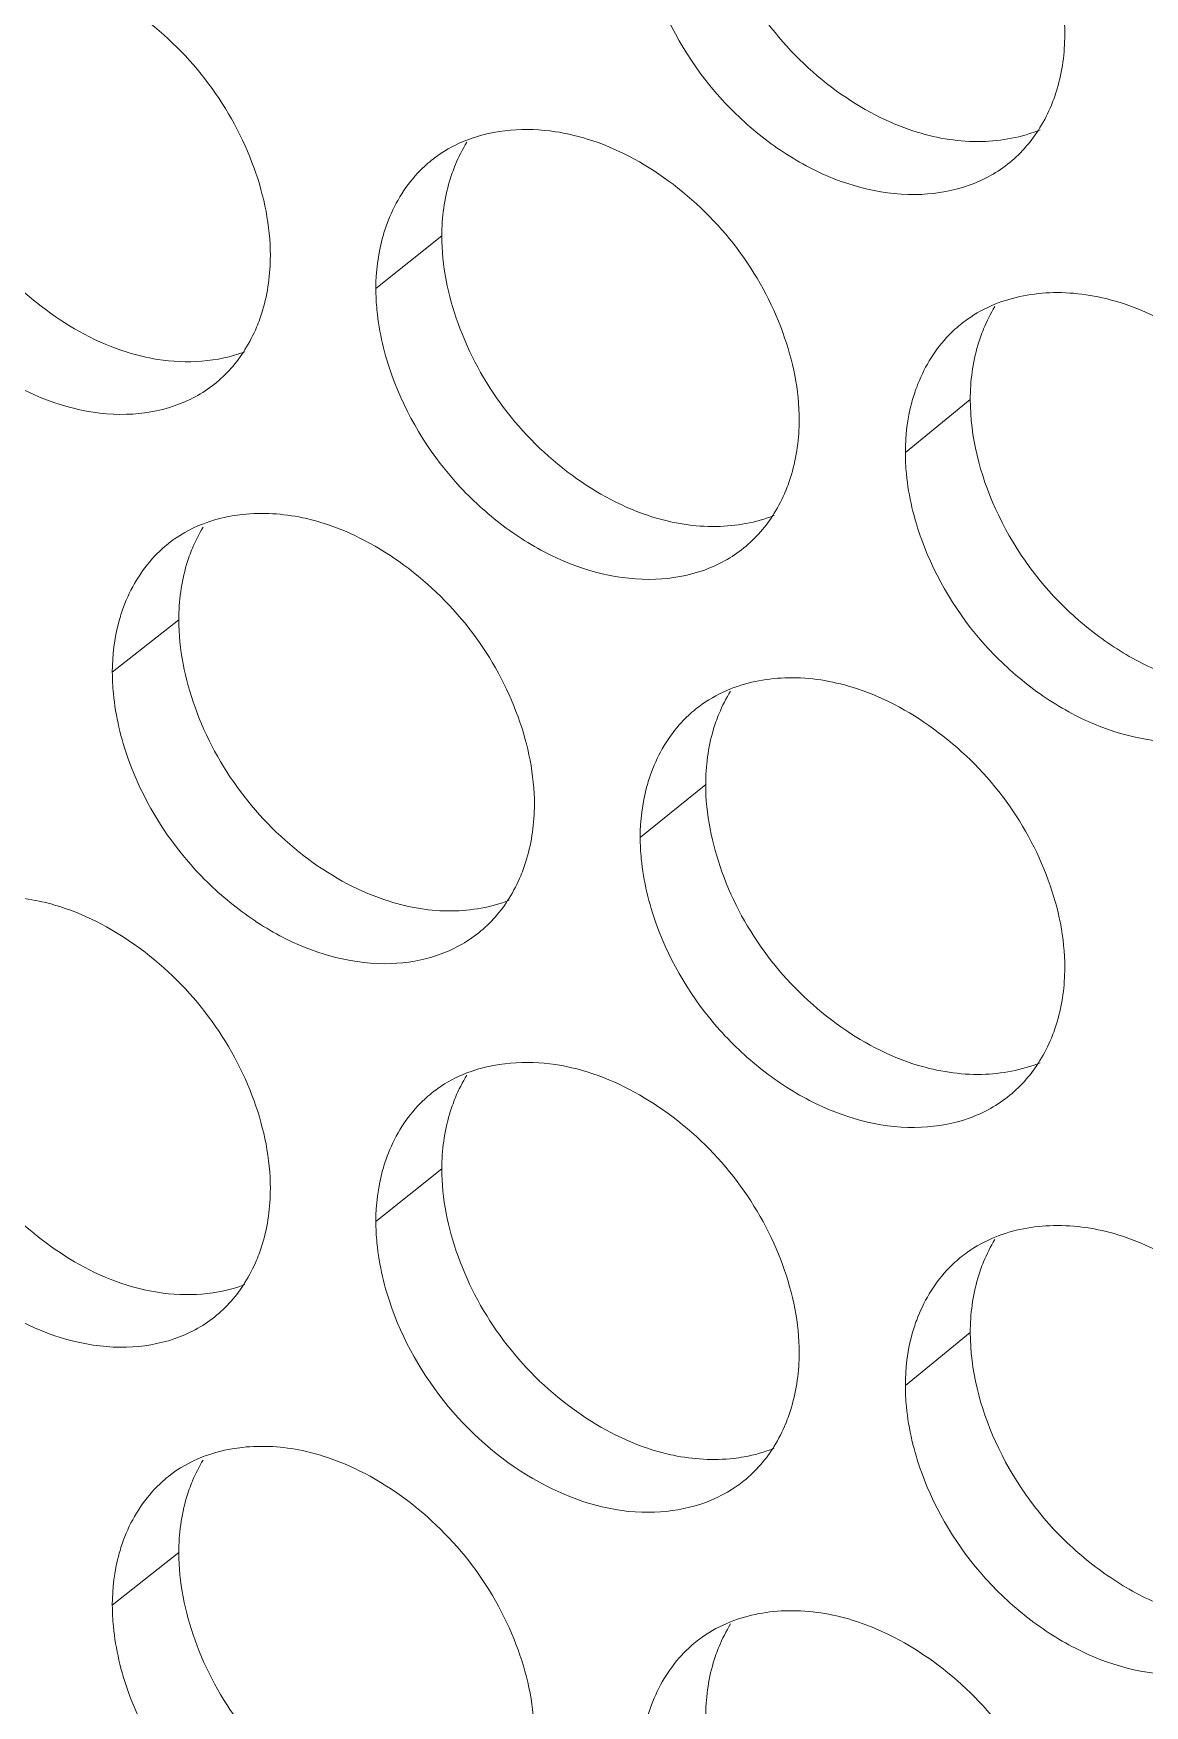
# Model space of a CAD drawing. Header units: millimetres. Extents: x 1177 to 4147, y 93 to 2194.
# Drawn here: x 2678.5 to 2687.88, y 970.98 to 985.1 of the extents above; entities that cross this region are included whole.
import ezdxf

# ---------------------------------------------------------------- set-up
doc = ezdxf.new("R2010")
doc.units = ezdxf.units.MM
doc.header["$LTSCALE"] = 0.1
doc.layers.get('0').update_dxf_attribs({"lineweight": 13})
doc.layers.add('标注', color=251, linetype='Continuous', lineweight=9)

# ---------------------------------------------------------------- blocks, each defined once
blk = doc.blocks.new('02')
at = {"layer": '标注'}
for p, q in [((4600.483, 996.106), (4599.688, 995.47)), ((4606.857, 994.134), (4606.074, 993.494)), ((4597.311, 991.478), (4596.509, 990.844)), ((4597.311, 991.478), (4596.509, 990.844)), ((4603.666, 989.491), (4602.876, 988.853)), ((4603.666, 989.491), (4602.876, 988.853)), ((4600.483, 984.856), (4599.688, 984.22)), ((4606.857, 982.884), (4606.074, 982.244)), ((4597.311, 980.228), (4596.509, 979.594))]:
    blk.add_line(p, q, dxfattribs=at)
for centre, radius, start, end in [((4606.084, 998.401), 1.893, 328.5006, 337.6837), ((4601.328, 995.81), 1.548, 125.2788, 128.7064), ((4607.73, 993.821), 1.568, 125.3028, 129.2952), ((4608.769, 994.267), 1.893, 148.546, 157.7608), ((4602.887, 993.752), 1.886, 328.3391, 337.568), ((4599.211, 991.62), 1.879, 148.8077, 157.4184), ((4599.211, 991.62), 1.879, 148.8077, 157.4184), ((4604.524, 989.187), 1.558, 125.2904, 128.9998), ((4604.524, 989.187), 1.558, 125.2904, 128.9998), ((4606.084, 987.151), 1.893, 328.5006, 337.6837), ((4606.084, 987.151), 1.893, 328.5006, 337.6837), ((4601.328, 984.56), 1.548, 125.2788, 128.7064), ((4608.769, 983.017), 1.893, 148.546, 157.7608), ((4607.73, 982.571), 1.568, 125.3028, 129.2952), ((4602.887, 982.502), 1.886, 328.3391, 337.568), ((4599.211, 980.37), 1.879, 148.8077, 157.4184), ((4603.144, 982.304), 1.559, 305.2916, 309.0538), ((4604.524, 977.937), 1.558, 125.2904, 128.9998)]:
    blk.add_arc(centre, radius, start, end, dxfattribs=at)
for points, knots in [([(4607.997, 998.532), (4607.997, 998.89), (4607.841, 999.633), (4607.288, 1000.636), (4606.463, 1001.443), (4605.784, 1001.806), (4605.433, 1001.914)], [0, 0, 0, 0, 0.238849, 0.495686, 0.755117, 1, 1, 1, 1]), ([(4603.666, 1000.741), (4603.666, 1000.384), (4603.82, 999.64), (4604.369, 998.636), (4605.19, 997.827), (4605.868, 997.464), (4606.218, 997.357)], [0, 0, 0, 0, 0.23915, 0.496151, 0.755426, 1, 1, 1, 1]), ([(4598.415, 995.869), (4598.415, 996.227), (4598.261, 996.971), (4597.714, 997.977), (4596.897, 998.789), (4596.223, 999.158), (4595.875, 999.268)], [0, 0, 0, 0, 0.239261, 0.496538, 0.755925, 1, 1, 1, 1]), ([(4603.073, 999.049), (4603.241, 998.585), (4603.638, 997.929), (4604.364, 997.259), (4605.147, 996.763), (4606.032, 996.537), (4606.846, 996.685), (4607.19, 996.873), (4607.334, 996.992)], [0, 0, 0, 0, 0.274191, 0.412612, 0.546477, 0.787348, 0.896324, 1, 1, 1, 1]), ([(4607.835, 997.682), (4607.862, 997.747), (4607.958, 998.02), (4607.997, 998.313), (4607.997, 998.532)], [0, 0, 0, 0, 0.241091, 1, 1, 1, 1]), ([(4594.147, 998.108), (4594.147, 997.75), (4594.3, 997.006), (4594.844, 995.999), (4595.657, 995.185), (4596.33, 994.816), (4596.677, 994.706)], [0, 0, 0, 0, 0.239562, 0.497002, 0.756233, 1, 1, 1, 1]), ([(4602.238, 997.274), (4602.112, 997.313), (4601.637, 997.425), (4601.12, 997.391), (4600.786, 997.262)], [0, 0, 0, 0, 0.268741, 1, 1, 1, 1]), ([(4606.218, 997.357), (4606.468, 997.28), (4606.972, 997.201), (4607.478, 997.295), (4607.7, 997.385)], [0, 0, 0, 0, 0.521668, 1, 1, 1, 1]), ([(4604.794, 993.887), (4604.794, 994.245), (4604.638, 994.988), (4604.087, 995.992), (4603.265, 996.801), (4602.587, 997.166), (4602.238, 997.274)], [0, 0, 0, 0, 0.238985, 0.495968, 0.755385, 1, 1, 1, 1]), ([(4600.36, 997.018), (4600.3, 996.97), (4600.07, 996.757), (4599.906, 996.478), (4599.824, 996.257)], [0, 0, 0, 0, 0.245411, 1, 1, 1, 1]), ([(4600.647, 996.965), (4600.62, 996.9), (4600.523, 996.624), (4600.483, 996.328), (4600.483, 996.106)], [0, 0, 0, 0, 0.240684, 1, 1, 1, 1]), ([(4593.535, 996.42), (4593.701, 995.958), (4594.09, 995.303), (4594.805, 994.629), (4595.574, 994.128), (4596.447, 993.889), (4597.254, 994.023), (4597.596, 994.203), (4597.74, 994.318)], [0, 0, 0, 0, 0.275228, 0.413938, 0.547913, 0.788391, 0.896887, 1, 1, 1, 1]), ([(4599.824, 996.257), (4599.801, 996.196), (4599.721, 995.942), (4599.688, 995.673), (4599.688, 995.47)], [0, 0, 0, 0, 0.241366, 1, 1, 1, 1]), ([(4600.483, 996.106), (4600.483, 995.748), (4600.637, 995.005), (4601.185, 994), (4602.003, 993.189), (4602.68, 992.824), (4603.028, 992.715)], [0, 0, 0, 0, 0.239286, 0.496433, 0.755694, 1, 1, 1, 1]), ([(4598.249, 995.005), (4598.277, 995.071), (4598.376, 995.348), (4598.415, 995.646), (4598.415, 995.869)], [0, 0, 0, 0, 0.240585, 1, 1, 1, 1]), ([(4599.688, 995.47), (4599.688, 995.384), (4599.706, 995.025), (4599.792, 994.672), (4599.884, 994.415)], [0, 0, 0, 0, 0.240462, 1, 1, 1, 1]), ([(4608.638, 995.31), (4608.387, 995.386), (4607.882, 995.465), (4607.376, 995.372), (4607.153, 995.281)], [0, 0, 0, 0, 0.521913, 1, 1, 1, 1]), ([(4611.209, 991.935), (4611.209, 992.292), (4611.053, 993.036), (4610.498, 994.037), (4609.671, 994.842), (4608.989, 995.204), (4608.638, 995.31)], [0, 0, 0, 0, 0.238714, 0.495406, 0.754851, 1, 1, 1, 1]), ([(4606.737, 995.035), (4606.678, 994.987), (4606.453, 994.775), (4606.292, 994.5), (4606.211, 994.282)], [0, 0, 0, 0, 0.245684, 1, 1, 1, 1]), ([(4607.018, 994.983), (4606.991, 994.919), (4606.896, 994.646), (4606.857, 994.353), (4606.857, 994.134)], [0, 0, 0, 0, 0.24102, 1, 1, 1, 1]), ([(4596.677, 994.706), (4596.801, 994.667), (4597.269, 994.554), (4597.779, 994.584), (4598.108, 994.709)], [0, 0, 0, 0, 0.268595, 1, 1, 1, 1]), ([(4599.884, 994.415), (4600.052, 993.952), (4600.446, 993.296), (4601.169, 992.625), (4601.947, 992.127), (4602.828, 991.897), (4603.639, 992.04), (4603.982, 992.226), (4604.127, 992.343)], [0, 0, 0, 0, 0.274535, 0.413051, 0.546952, 0.787693, 0.89651, 1, 1, 1, 1]), ([(4606.211, 994.282), (4606.188, 994.222), (4606.107, 993.967), (4606.074, 993.697), (4606.074, 993.494)], [0, 0, 0, 0, 0.24158, 1, 1, 1, 1]), ([(4606.857, 994.134), (4606.857, 993.683), (4607.098, 992.747), (4607.789, 991.766), (4608.535, 991.16), (4609.314, 990.731), (4609.984, 990.611), (4610.396, 990.659)], [0, 0, 0, 0, 0.247494, 0.513042, 0.645309, 0.772218, 1, 1, 1, 1]), ([(4604.631, 993.032), (4604.657, 993.097), (4604.754, 993.372), (4604.794, 993.666), (4604.794, 993.887)], [0, 0, 0, 0, 0.240924, 1, 1, 1, 1]), ([(4606.074, 993.494), (4606.074, 993.408), (4606.092, 993.049), (4606.178, 992.696), (4606.271, 992.44)], [0, 0, 0, 0, 0.240557, 1, 1, 1, 1]), ([(4598.079, 992.747), (4598.037, 992.742), (4597.873, 992.719), (4597.711, 992.676), (4597.596, 992.631)], [0, 0, 0, 0, 0.255428, 1, 1, 1, 1]), ([(4598.079, 992.747), (4598.037, 992.742), (4597.873, 992.719), (4597.711, 992.676), (4597.596, 992.631)], [0, 0, 0, 0, 0.255428, 1, 1, 1, 1]), ([(4599.051, 992.642), (4598.97, 992.668), (4598.653, 992.751), (4598.319, 992.773), (4598.079, 992.747)], [0, 0, 0, 0, 0.261997, 1, 1, 1, 1]), ([(4599.051, 992.642), (4598.97, 992.668), (4598.653, 992.751), (4598.319, 992.773), (4598.079, 992.747)], [0, 0, 0, 0, 0.261997, 1, 1, 1, 1]), ([(4603.028, 992.715), (4603.275, 992.639), (4603.773, 992.559), (4604.273, 992.648), (4604.493, 992.736)], [0, 0, 0, 0, 0.521675, 1, 1, 1, 1]), ([(4601.6, 989.249), (4601.6, 989.607), (4601.445, 990.351), (4600.896, 991.356), (4600.077, 992.166), (4599.4, 992.533), (4599.051, 992.642)], [0, 0, 0, 0, 0.239123, 0.496252, 0.755655, 1, 1, 1, 1]), ([(4601.6, 989.249), (4601.6, 989.607), (4601.445, 990.351), (4600.896, 991.356), (4600.077, 992.166), (4599.4, 992.533), (4599.051, 992.642)], [0, 0, 0, 0, 0.239123, 0.496252, 0.755655, 1, 1, 1, 1]), ([(4597.185, 992.396), (4597.125, 992.348), (4596.893, 992.134), (4596.727, 991.853), (4596.644, 991.63)], [0, 0, 0, 0, 0.245269, 1, 1, 1, 1]), ([(4597.185, 992.396), (4597.125, 992.348), (4596.893, 992.134), (4596.727, 991.853), (4596.644, 991.63)], [0, 0, 0, 0, 0.245269, 1, 1, 1, 1]), ([(4597.476, 992.341), (4597.449, 992.276), (4597.35, 991.999), (4597.311, 991.702), (4597.311, 991.478)], [0, 0, 0, 0, 0.240514, 1, 1, 1, 1]), ([(4597.476, 992.341), (4597.449, 992.276), (4597.35, 991.999), (4597.311, 991.702), (4597.311, 991.478)], [0, 0, 0, 0, 0.240514, 1, 1, 1, 1]), ([(4606.271, 992.44), (4606.44, 991.975), (4606.839, 991.319), (4607.569, 990.651), (4608.356, 990.156), (4609.246, 989.934), (4610.062, 990.087), (4610.406, 990.279), (4610.551, 990.398)], [0, 0, 0, 0, 0.27385, 0.412176, 0.546005, 0.787007, 0.896139, 1, 1, 1, 1]), ([(4596.644, 991.63), (4596.622, 991.57), (4596.542, 991.316), (4596.509, 991.047), (4596.509, 990.844)], [0, 0, 0, 0, 0.241259, 1, 1, 1, 1]), ([(4596.644, 991.63), (4596.622, 991.57), (4596.542, 991.316), (4596.509, 991.047), (4596.509, 990.844)], [0, 0, 0, 0, 0.241259, 1, 1, 1, 1]), ([(4597.311, 991.478), (4597.311, 991.121), (4597.464, 990.377), (4598.01, 989.371), (4598.825, 988.558), (4599.5, 988.191), (4599.848, 988.082)], [0, 0, 0, 0, 0.239424, 0.496717, 0.755963, 1, 1, 1, 1]), ([(4597.311, 991.478), (4597.311, 991.121), (4597.464, 990.377), (4598.01, 989.371), (4598.825, 988.558), (4599.5, 988.191), (4599.848, 988.082)], [0, 0, 0, 0, 0.239424, 0.496717, 0.755963, 1, 1, 1, 1]), ([(4596.509, 990.844), (4596.509, 990.758), (4596.528, 990.399), (4596.613, 990.045), (4596.705, 989.789)], [0, 0, 0, 0, 0.240415, 1, 1, 1, 1]), ([(4596.509, 990.844), (4596.509, 990.758), (4596.528, 990.399), (4596.613, 990.045), (4596.705, 989.789)], [0, 0, 0, 0, 0.240415, 1, 1, 1, 1]), ([(4605.433, 990.664), (4605.186, 990.74), (4604.687, 990.819), (4604.186, 990.731), (4603.965, 990.643)], [0, 0, 0, 0, 0.521918, 1, 1, 1, 1]), ([(4605.433, 990.664), (4605.186, 990.74), (4604.687, 990.819), (4604.186, 990.731), (4603.965, 990.643)], [0, 0, 0, 0, 0.521918, 1, 1, 1, 1]), ([(4607.997, 987.282), (4607.997, 987.64), (4607.841, 988.383), (4607.288, 989.386), (4606.463, 990.193), (4605.784, 990.556), (4605.433, 990.664)], [0, 0, 0, 0, 0.238849, 0.495686, 0.755117, 1, 1, 1, 1]), ([(4607.997, 987.282), (4607.997, 987.64), (4607.841, 988.383), (4607.288, 989.386), (4606.463, 990.193), (4605.784, 990.556), (4605.433, 990.664)], [0, 0, 0, 0, 0.238849, 0.495686, 0.755117, 1, 1, 1, 1]), ([(4603.544, 990.398), (4603.484, 990.35), (4603.257, 990.137), (4603.094, 989.86), (4603.013, 989.641)], [0, 0, 0, 0, 0.245549, 1, 1, 1, 1]), ([(4603.544, 990.398), (4603.484, 990.35), (4603.257, 990.137), (4603.094, 989.86), (4603.013, 989.641)], [0, 0, 0, 0, 0.245549, 1, 1, 1, 1]), ([(4603.828, 990.345), (4603.801, 990.281), (4603.704, 990.006), (4603.666, 989.712), (4603.666, 989.491)], [0, 0, 0, 0, 0.240852, 1, 1, 1, 1]), ([(4603.828, 990.345), (4603.801, 990.281), (4603.704, 990.006), (4603.666, 989.712), (4603.666, 989.491)], [0, 0, 0, 0, 0.240852, 1, 1, 1, 1]), ([(4596.705, 989.789), (4596.871, 989.326), (4597.263, 988.671), (4597.982, 987.999), (4598.756, 987.498), (4599.633, 987.264), (4600.442, 987.402), (4600.784, 987.586), (4600.928, 987.702)], [0, 0, 0, 0, 0.27488, 0.413493, 0.547431, 0.788041, 0.896698, 1, 1, 1, 1]), ([(4596.705, 989.789), (4596.871, 989.326), (4597.263, 988.671), (4597.982, 987.999), (4598.756, 987.498), (4599.633, 987.264), (4600.442, 987.402), (4600.784, 987.586), (4600.928, 987.702)], [0, 0, 0, 0, 0.27488, 0.413493, 0.547431, 0.788041, 0.896698, 1, 1, 1, 1]), ([(4603.013, 989.641), (4602.99, 989.58), (4602.909, 989.326), (4602.876, 989.056), (4602.876, 988.853)], [0, 0, 0, 0, 0.241473, 1, 1, 1, 1]), ([(4603.013, 989.641), (4602.99, 989.58), (4602.909, 989.326), (4602.876, 989.056), (4602.876, 988.853)], [0, 0, 0, 0, 0.241473, 1, 1, 1, 1]), ([(4603.666, 989.491), (4603.666, 989.134), (4603.82, 988.39), (4604.369, 987.386), (4605.19, 986.577), (4605.868, 986.214), (4606.218, 986.107)], [0, 0, 0, 0, 0.23915, 0.496151, 0.755426, 1, 1, 1, 1]), ([(4603.666, 989.491), (4603.666, 989.134), (4603.82, 988.39), (4604.369, 987.386), (4605.19, 986.577), (4605.868, 986.214), (4606.218, 986.107)], [0, 0, 0, 0, 0.23915, 0.496151, 0.755426, 1, 1, 1, 1]), ([(4601.435, 988.39), (4601.462, 988.455), (4601.56, 988.731), (4601.6, 989.027), (4601.6, 989.249)], [0, 0, 0, 0, 0.240755, 1, 1, 1, 1]), ([(4601.435, 988.39), (4601.462, 988.455), (4601.56, 988.731), (4601.6, 989.027), (4601.6, 989.249)], [0, 0, 0, 0, 0.240755, 1, 1, 1, 1]), ([(4602.876, 988.853), (4602.876, 988.767), (4602.895, 988.409), (4602.981, 988.055), (4603.073, 987.799)], [0, 0, 0, 0, 0.240509, 1, 1, 1, 1]), ([(4602.876, 988.853), (4602.876, 988.767), (4602.895, 988.409), (4602.981, 988.055), (4603.073, 987.799)], [0, 0, 0, 0, 0.240509, 1, 1, 1, 1]), ([(4595.875, 988.018), (4595.793, 988.044), (4595.477, 988.128), (4595.144, 988.151), (4594.905, 988.125)], [0, 0, 0, 0, 0.26212, 1, 1, 1, 1]), ([(4599.848, 988.082), (4600.092, 988.005), (4600.583, 987.924), (4601.078, 988.009), (4601.296, 988.094)], [0, 0, 0, 0, 0.521681, 1, 1, 1, 1]), ([(4599.848, 988.082), (4600.092, 988.005), (4600.583, 987.924), (4601.078, 988.009), (4601.296, 988.094)], [0, 0, 0, 0, 0.521681, 1, 1, 1, 1]), ([(4598.415, 984.619), (4598.415, 984.977), (4598.261, 985.721), (4597.714, 986.727), (4596.897, 987.539), (4596.223, 987.908), (4595.875, 988.018)], [0, 0, 0, 0, 0.239261, 0.496538, 0.755925, 1, 1, 1, 1]), ([(4603.073, 987.799), (4603.241, 987.335), (4603.638, 986.679), (4604.364, 986.009), (4605.147, 985.513), (4606.032, 985.287), (4606.846, 985.435), (4607.19, 985.623), (4607.334, 985.742)], [0, 0, 0, 0, 0.274191, 0.412612, 0.546477, 0.787348, 0.896324, 1, 1, 1, 1]), ([(4603.073, 987.799), (4603.241, 987.335), (4603.638, 986.679), (4604.364, 986.009), (4605.147, 985.513), (4606.032, 985.287), (4606.846, 985.435), (4607.19, 985.623), (4607.334, 985.742)], [0, 0, 0, 0, 0.274191, 0.412612, 0.546477, 0.787348, 0.896324, 1, 1, 1, 1]), ([(4607.835, 986.432), (4607.862, 986.497), (4607.958, 986.77), (4607.997, 987.063), (4607.997, 987.282)], [0, 0, 0, 0, 0.241091, 1, 1, 1, 1]), ([(4607.835, 986.432), (4607.862, 986.497), (4607.958, 986.77), (4607.997, 987.063), (4607.997, 987.282)], [0, 0, 0, 0, 0.241091, 1, 1, 1, 1]), ([(4594.147, 986.858), (4594.147, 986.5), (4594.3, 985.756), (4594.844, 984.749), (4595.657, 983.935), (4596.33, 983.566), (4596.677, 983.456)], [0, 0, 0, 0, 0.239562, 0.497002, 0.756233, 1, 1, 1, 1]), ([(4602.238, 986.024), (4602.112, 986.063), (4601.637, 986.175), (4601.12, 986.141), (4600.786, 986.012)], [0, 0, 0, 0, 0.268741, 1, 1, 1, 1]), ([(4604.794, 982.637), (4604.794, 982.995), (4604.638, 983.738), (4604.087, 984.742), (4603.265, 985.551), (4602.587, 985.916), (4602.238, 986.024)], [0, 0, 0, 0, 0.238985, 0.495968, 0.755385, 1, 1, 1, 1]), ([(4606.218, 986.107), (4606.468, 986.03), (4606.972, 985.951), (4607.478, 986.045), (4607.7, 986.135)], [0, 0, 0, 0, 0.521668, 1, 1, 1, 1]), ([(4606.218, 986.107), (4606.468, 986.03), (4606.972, 985.951), (4607.478, 986.045), (4607.7, 986.135)], [0, 0, 0, 0, 0.521668, 1, 1, 1, 1]), ([(4600.36, 985.768), (4600.3, 985.72), (4600.07, 985.507), (4599.906, 985.228), (4599.824, 985.007)], [0, 0, 0, 0, 0.245411, 1, 1, 1, 1]), ([(4600.647, 985.715), (4600.62, 985.65), (4600.523, 985.374), (4600.483, 985.078), (4600.483, 984.856)], [0, 0, 0, 0, 0.240684, 1, 1, 1, 1]), ([(4593.535, 985.17), (4593.701, 984.708), (4594.09, 984.053), (4594.805, 983.379), (4595.574, 982.878), (4596.447, 982.639), (4597.254, 982.773), (4597.596, 982.953), (4597.74, 983.068)], [0, 0, 0, 0, 0.275228, 0.413938, 0.547913, 0.788391, 0.896887, 1, 1, 1, 1]), ([(4599.824, 985.007), (4599.801, 984.946), (4599.721, 984.692), (4599.688, 984.423), (4599.688, 984.22)], [0, 0, 0, 0, 0.241366, 1, 1, 1, 1]), ([(4600.483, 984.856), (4600.483, 984.498), (4600.637, 983.755), (4601.185, 982.75), (4602.003, 981.939), (4602.68, 981.574), (4603.028, 981.465)], [0, 0, 0, 0, 0.239286, 0.496433, 0.755694, 1, 1, 1, 1]), ([(4598.249, 983.755), (4598.277, 983.821), (4598.376, 984.098), (4598.415, 984.396), (4598.415, 984.619)], [0, 0, 0, 0, 0.240585, 1, 1, 1, 1]), ([(4599.688, 984.22), (4599.688, 984.134), (4599.706, 983.775), (4599.792, 983.422), (4599.884, 983.165)], [0, 0, 0, 0, 0.240462, 1, 1, 1, 1]), ([(4608.638, 984.06), (4608.387, 984.136), (4607.882, 984.215), (4607.376, 984.122), (4607.153, 984.031)], [0, 0, 0, 0, 0.521913, 1, 1, 1, 1]), ([(4611.209, 980.685), (4611.209, 981.042), (4611.053, 981.786), (4610.498, 982.787), (4609.671, 983.592), (4608.989, 983.954), (4608.638, 984.06)], [0, 0, 0, 0, 0.238714, 0.495406, 0.754851, 1, 1, 1, 1]), ([(4606.737, 983.785), (4606.678, 983.737), (4606.453, 983.525), (4606.292, 983.25), (4606.211, 983.032)], [0, 0, 0, 0, 0.245684, 1, 1, 1, 1]), ([(4607.018, 983.733), (4606.991, 983.669), (4606.896, 983.396), (4606.857, 983.103), (4606.857, 982.884)], [0, 0, 0, 0, 0.24102, 1, 1, 1, 1]), ([(4596.677, 983.456), (4596.801, 983.417), (4597.269, 983.304), (4597.779, 983.334), (4598.108, 983.459)], [0, 0, 0, 0, 0.268595, 1, 1, 1, 1]), ([(4599.884, 983.165), (4600.048, 982.712), (4600.553, 981.868), (4601.651, 980.98), (4602.912, 980.6), (4603.742, 980.817), (4604.045, 981.031)], [0, 0, 0, 0, 0.274275, 0.545968, 0.788678, 1, 1, 1, 1]), ([(4606.211, 983.032), (4606.188, 982.972), (4606.107, 982.717), (4606.074, 982.447), (4606.074, 982.244)], [0, 0, 0, 0, 0.24158, 1, 1, 1, 1]), ([(4606.857, 982.884), (4606.857, 982.433), (4607.098, 981.497), (4607.789, 980.516), (4608.535, 979.91), (4609.314, 979.481), (4609.984, 979.361), (4610.396, 979.409)], [0, 0, 0, 0, 0.247494, 0.513042, 0.645309, 0.772218, 1, 1, 1, 1]), ([(4604.631, 981.782), (4604.657, 981.847), (4604.754, 982.122), (4604.794, 982.416), (4604.794, 982.637)], [0, 0, 0, 0, 0.240924, 1, 1, 1, 1]), ([(4606.074, 982.244), (4606.074, 982.158), (4606.092, 981.799), (4606.178, 981.446), (4606.271, 981.19)], [0, 0, 0, 0, 0.240557, 1, 1, 1, 1]), ([(4598.079, 981.497), (4598.037, 981.492), (4597.873, 981.469), (4597.711, 981.426), (4597.596, 981.381)], [0, 0, 0, 0, 0.255428, 1, 1, 1, 1]), ([(4599.051, 981.392), (4598.97, 981.418), (4598.653, 981.501), (4598.319, 981.523), (4598.079, 981.497)], [0, 0, 0, 0, 0.261997, 1, 1, 1, 1]), ([(4601.6, 977.999), (4601.6, 978.357), (4601.445, 979.101), (4600.896, 980.106), (4600.077, 980.916), (4599.4, 981.283), (4599.051, 981.392)], [0, 0, 0, 0, 0.239123, 0.496252, 0.755655, 1, 1, 1, 1]), ([(4603.028, 981.465), (4603.11, 981.44), (4603.427, 981.358), (4603.762, 981.337), (4604.002, 981.364)], [0, 0, 0, 0, 0.261683, 1, 1, 1, 1]), ([(4604.002, 981.364), (4604.045, 981.369), (4604.212, 981.393), (4604.377, 981.439), (4604.493, 981.486)], [0, 0, 0, 0, 0.255354, 1, 1, 1, 1]), ([(4606.271, 981.19), (4606.44, 980.725), (4606.839, 980.069), (4607.569, 979.401), (4608.356, 978.906), (4609.246, 978.684), (4610.062, 978.837), (4610.406, 979.029), (4610.551, 979.148)], [0, 0, 0, 0, 0.27385, 0.412176, 0.546005, 0.787007, 0.896139, 1, 1, 1, 1]), ([(4597.185, 981.146), (4597.125, 981.098), (4596.893, 980.884), (4596.727, 980.603), (4596.644, 980.38)], [0, 0, 0, 0, 0.245269, 1, 1, 1, 1]), ([(4597.476, 981.091), (4597.449, 981.026), (4597.35, 980.749), (4597.311, 980.452), (4597.311, 980.228)], [0, 0, 0, 0, 0.240514, 1, 1, 1, 1]), ([(4596.644, 980.38), (4596.622, 980.32), (4596.542, 980.066), (4596.509, 979.797), (4596.509, 979.594)], [0, 0, 0, 0, 0.241259, 1, 1, 1, 1]), ([(4597.311, 980.228), (4597.311, 979.871), (4597.464, 979.127), (4598.01, 978.121), (4598.825, 977.308), (4599.5, 976.941), (4599.848, 976.832)], [0, 0, 0, 0, 0.239424, 0.496717, 0.755963, 1, 1, 1, 1]), ([(4596.509, 979.594), (4596.509, 979.508), (4596.528, 979.149), (4596.613, 978.795), (4596.705, 978.539)], [0, 0, 0, 0, 0.240415, 1, 1, 1, 1]), ([(4605.433, 979.414), (4605.186, 979.49), (4604.687, 979.569), (4604.186, 979.481), (4603.965, 979.393)], [0, 0, 0, 0, 0.521918, 1, 1, 1, 1]), ([(4607.997, 976.032), (4607.997, 976.39), (4607.841, 977.133), (4607.288, 978.136), (4606.463, 978.943), (4605.784, 979.306), (4605.433, 979.414)], [0, 0, 0, 0, 0.238849, 0.495686, 0.755117, 1, 1, 1, 1]), ([(4603.544, 979.148), (4603.484, 979.1), (4603.257, 978.887), (4603.094, 978.61), (4603.013, 978.391)], [0, 0, 0, 0, 0.245549, 1, 1, 1, 1]), ([(4603.828, 979.095), (4603.801, 979.031), (4603.704, 978.756), (4603.666, 978.462), (4603.666, 978.241)], [0, 0, 0, 0, 0.240852, 1, 1, 1, 1]), ([(4596.705, 978.539), (4596.871, 978.076), (4597.263, 977.421), (4597.982, 976.749), (4598.756, 976.248), (4599.633, 976.014), (4600.442, 976.152), (4600.784, 976.336), (4600.928, 976.452)], [0, 0, 0, 0, 0.27488, 0.413493, 0.547431, 0.788041, 0.896698, 1, 1, 1, 1]), ([(4603.013, 978.391), (4602.99, 978.33), (4602.909, 978.076), (4602.876, 977.806), (4602.876, 977.603)], [0, 0, 0, 0, 0.241473, 1, 1, 1, 1])]:
    blk.add_open_spline(points, degree=3, knots=knots, dxfattribs=at)
for points in [[(4607.334, 996.992), (4607.477, 997.109), (4607.601, 997.254), (4607.698, 997.412)], [(4600.786, 997.262), (4600.662, 997.214), (4600.542, 997.151), (4600.434, 997.074)], [(4600.786, 997.236), (4600.733, 997.15), (4600.686, 997.059), (4600.647, 996.965)], [(4607.153, 995.281), (4607.037, 995.234), (4606.926, 995.174), (4606.824, 995.101)], [(4598.109, 994.735), (4598.163, 994.821), (4598.21, 994.912), (4598.249, 995.005)], [(4597.74, 994.318), (4597.885, 994.433), (4598.011, 994.577), (4598.109, 994.735)], [(4604.127, 992.343), (4604.271, 992.46), (4604.395, 992.604), (4604.493, 992.762)], [(4597.596, 992.631), (4597.449, 992.573), (4597.309, 992.494), (4597.185, 992.396)], [(4597.596, 992.631), (4597.449, 992.573), (4597.309, 992.494), (4597.185, 992.396)], [(4603.965, 990.643), (4603.845, 990.595), (4603.729, 990.533), (4603.624, 990.459)], [(4603.965, 990.643), (4603.845, 990.595), (4603.729, 990.533), (4603.624, 990.459)], [(4603.966, 990.617), (4603.913, 990.53), (4603.866, 990.439), (4603.828, 990.345)], [(4603.966, 990.617), (4603.913, 990.53), (4603.866, 990.439), (4603.828, 990.345)], [(4601.296, 988.12), (4601.35, 988.206), (4601.396, 988.296), (4601.435, 988.39)], [(4601.296, 988.12), (4601.35, 988.206), (4601.396, 988.296), (4601.435, 988.39)], [(4600.928, 987.702), (4601.073, 987.818), (4601.198, 987.962), (4601.296, 988.12)], [(4600.928, 987.702), (4601.073, 987.818), (4601.198, 987.962), (4601.296, 988.12)], [(4607.334, 985.742), (4607.477, 985.859), (4607.601, 986.004), (4607.698, 986.162)], [(4607.334, 985.742), (4607.477, 985.859), (4607.601, 986.004), (4607.698, 986.162)], [(4600.786, 986.012), (4600.662, 985.964), (4600.542, 985.901), (4600.434, 985.824)], [(4600.786, 985.986), (4600.733, 985.9), (4600.686, 985.809), (4600.647, 985.715)], [(4607.153, 984.031), (4607.037, 983.984), (4606.926, 983.924), (4606.824, 983.851)], [(4598.109, 983.485), (4598.163, 983.571), (4598.21, 983.662), (4598.249, 983.755)], [(4597.74, 983.068), (4597.885, 983.183), (4598.011, 983.327), (4598.109, 983.485)], [(4604.127, 981.093), (4604.271, 981.21), (4604.395, 981.354), (4604.493, 981.512)], [(4597.596, 981.381), (4597.449, 981.323), (4597.309, 981.244), (4597.185, 981.146)], [(4603.965, 979.393), (4603.845, 979.345), (4603.729, 979.283), (4603.624, 979.209)], [(4603.966, 979.367), (4603.913, 979.28), (4603.866, 979.189), (4603.828, 979.095)]]:
    blk.add_open_spline(points, degree=3, dxfattribs=at)

msp = doc.modelspace()

# ---------------------------------------------------------------- block references
at = {"xscale": 0.7, "yscale": 0.7, "zscale": 0.7}
msp.add_blockref('02', (-538.391, 286.112), dxfattribs=at)

doc.saveas('drawing.dxf')
